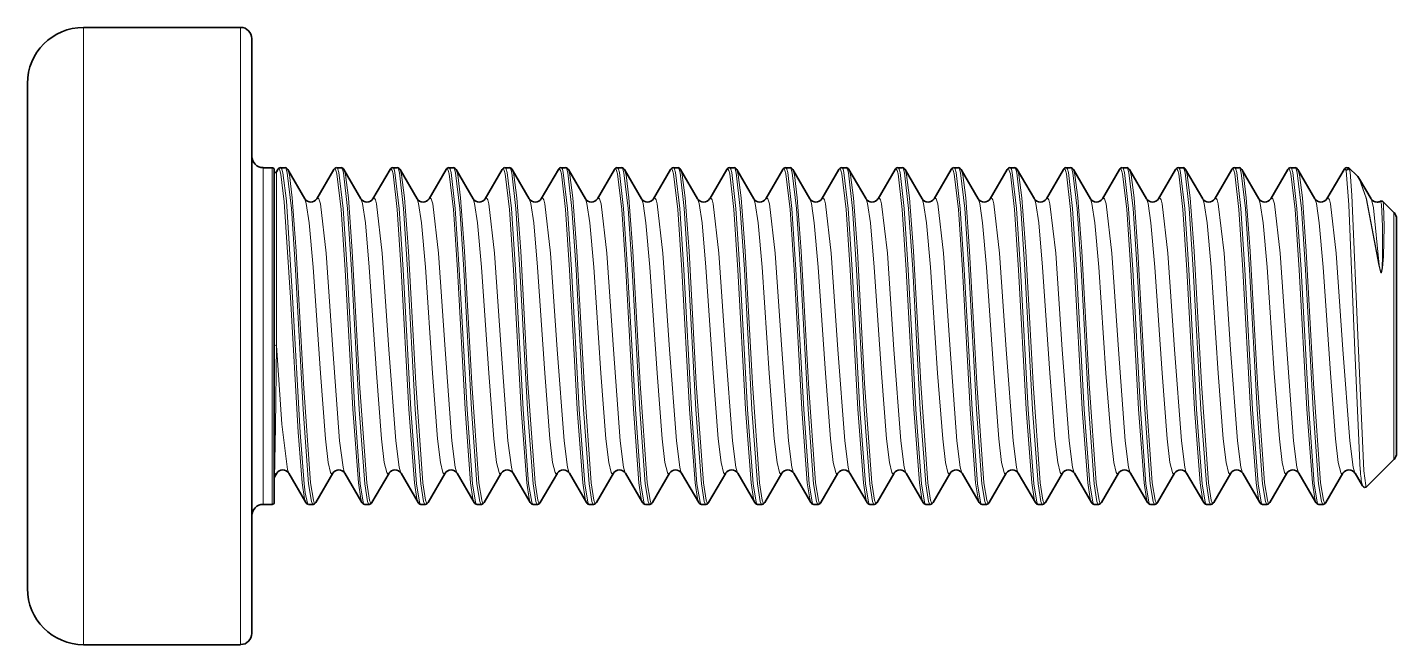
# Model space of a CAD drawing. Extents: x 155 to 1176, y 87 to 946.
# Drawn here: x 909.05 to 921.25, y 313.06 to 318.56 of the extents above; entities that cross this region are included whole.
import ezdxf

# ---------------------------------------------------------------- set-up
doc = ezdxf.new("R2010")
doc.units = 0

msp = doc.modelspace()

# ---------------------------------------------------------------- linework, layer by layer
at = {"color": 7, "lineweight": 13, "ltscale": 0.129084}
for p, q in [((909.551, 318.56), (909.551, 313.397)), ((910.951, 318.56), (910.951, 313.397))]:
    msp.add_line(p, q, dxfattribs=at)
at = {"color": 7, "lineweight": 35, "ltscale": 0.034999}
for p, q in [((910.951, 318.56), (909.551, 318.56)), ((910.951, 313.06), (909.551, 313.06))]:
    msp.add_line(p, q, dxfattribs=at)
at = {"color": 7, "lineweight": 35, "ltscale": 0.12439}
msp.add_line((911.051, 318.46), (911.051, 313.485), dxfattribs=at)
at = {"color": 7, "lineweight": 35, "ltscale": 0.105614}
msp.add_line((909.051, 318.06), (909.051, 313.836), dxfattribs=at)
at = {"color": 7, "lineweight": 13, "ltscale": 0.070409}
for p, q in [((911.151, 317.31), (911.151, 314.494)), ((911.231, 317.31), (911.231, 314.494))]:
    msp.add_line(p, q, dxfattribs=at)
at = {"color": 7, "lineweight": 35, "ltscale": 0.002}
for p, q in [((911.231, 317.31), (911.151, 317.31)), ((911.231, 314.31), (911.151, 314.31))]:
    msp.add_line(p, q, dxfattribs=at)
at = {"color": 7, "lineweight": 35, "ltscale": 0.06947}
msp.add_line((911.251, 317.29), (911.251, 314.512), dxfattribs=at)
at = {"color": 7, "lineweight": 35, "ltscale": 0.000633093}
msp.add_line((911.282, 317.294), (911.269, 317.272), dxfattribs=at)
at = {"color": 7, "lineweight": 13, "ltscale": 0.000162506}
msp.add_line((911.269, 317.272), (911.269, 317.266), dxfattribs=at)
at = {"color": 7, "lineweight": 13, "ltscale": 0.03847}
msp.add_line((911.269, 317.266), (911.269, 315.727), dxfattribs=at)
at = {"color": 7, "lineweight": 35, "ltscale": 0.000987244}
for p, q in [((911.346, 317.31), (911.307, 317.31)), ((911.846, 317.31), (911.807, 317.31)), ((912.346, 317.31), (912.307, 317.31)), ((912.846, 317.31), (912.807, 317.31)), ((913.346, 317.31), (913.307, 317.31)), ((913.846, 317.31), (913.807, 317.31)), ((914.346, 317.31), (914.307, 317.31)), ((914.846, 317.31), (914.807, 317.31)), ((915.346, 317.31), (915.307, 317.31)), ((915.846, 317.31), (915.807, 317.31)), ((916.346, 317.31), (916.307, 317.31)), ((916.846, 317.31), (916.807, 317.31)), ((917.346, 317.31), (917.307, 317.31)), ((917.846, 317.31), (917.807, 317.31)), ((918.346, 317.31), (918.307, 317.31)), ((918.846, 317.31), (918.807, 317.31)), ((919.346, 317.31), (919.307, 317.31)), ((919.846, 317.31), (919.807, 317.31)), ((920.346, 317.31), (920.307, 317.31)), ((911.596, 314.31), (911.557, 314.31)), ((912.096, 314.31), (912.057, 314.31)), ((912.596, 314.31), (912.557, 314.31)), ((913.096, 314.31), (913.057, 314.31)), ((913.596, 314.31), (913.557, 314.31)), ((914.096, 314.31), (914.057, 314.31)), ((914.596, 314.31), (914.557, 314.31)), ((915.096, 314.31), (915.057, 314.31)), ((915.596, 314.31), (915.557, 314.31)), ((916.096, 314.31), (916.057, 314.31)), ((916.596, 314.31), (916.557, 314.31)), ((917.096, 314.31), (917.057, 314.31)), ((917.596, 314.31), (917.557, 314.31)), ((918.096, 314.31), (918.057, 314.31)), ((918.596, 314.31), (918.557, 314.31)), ((919.096, 314.31), (919.057, 314.31)), ((919.596, 314.31), (919.557, 314.31)), ((920.096, 314.31), (920.057, 314.31)), ((920.596, 314.31), (920.557, 314.31))]:
    msp.add_line(p, q, dxfattribs=at)
at = {"color": 7, "lineweight": 35, "ltscale": 0.007572}
for p, q in [((911.371, 317.294), (911.523, 317.032)), ((911.871, 317.294), (912.023, 317.032)), ((912.371, 317.294), (912.523, 317.032)), ((912.871, 317.294), (913.023, 317.032)), ((913.371, 317.294), (913.523, 317.032)), ((913.871, 317.294), (914.023, 317.032)), ((914.371, 317.294), (914.523, 317.032)), ((914.871, 317.294), (915.023, 317.032)), ((915.371, 317.294), (915.523, 317.032)), ((915.871, 317.294), (916.023, 317.032)), ((916.371, 317.294), (916.523, 317.032)), ((916.871, 317.294), (917.023, 317.032)), ((917.371, 317.294), (917.523, 317.032)), ((917.871, 317.294), (918.023, 317.032)), ((918.371, 317.294), (918.523, 317.032)), ((918.871, 317.294), (919.023, 317.032)), ((919.371, 317.294), (919.523, 317.032)), ((919.871, 317.294), (920.023, 317.032)), ((920.371, 317.294), (920.523, 317.032)), ((911.621, 314.327), (911.773, 314.589)), ((912.121, 314.327), (912.273, 314.589)), ((912.621, 314.327), (912.773, 314.589)), ((913.121, 314.327), (913.273, 314.589)), ((913.621, 314.327), (913.773, 314.589)), ((914.121, 314.327), (914.273, 314.589)), ((914.621, 314.327), (914.773, 314.589)), ((915.121, 314.327), (915.273, 314.589)), ((915.621, 314.327), (915.773, 314.589)), ((916.121, 314.327), (916.273, 314.589)), ((916.621, 314.327), (916.773, 314.589)), ((917.121, 314.327), (917.273, 314.589)), ((917.621, 314.327), (917.773, 314.589)), ((918.121, 314.327), (918.273, 314.589)), ((918.621, 314.327), (918.773, 314.589)), ((919.121, 314.327), (919.273, 314.589)), ((919.621, 314.327), (919.773, 314.589)), ((920.121, 314.327), (920.273, 314.589)), ((920.621, 314.327), (920.773, 314.589))]:
    msp.add_line(p, q, dxfattribs=at)
at = {"color": 7, "lineweight": 35, "ltscale": 0.00757}
for p, q in [((911.782, 317.294), (911.63, 317.032)), ((912.282, 317.294), (912.13, 317.032)), ((912.782, 317.294), (912.63, 317.032)), ((913.282, 317.294), (913.13, 317.032)), ((913.782, 317.294), (913.63, 317.032)), ((914.282, 317.294), (914.13, 317.032)), ((914.782, 317.294), (914.63, 317.032)), ((915.282, 317.294), (915.13, 317.032)), ((915.782, 317.294), (915.63, 317.032)), ((916.282, 317.294), (916.13, 317.032)), ((916.782, 317.294), (916.63, 317.032)), ((917.282, 317.294), (917.13, 317.032)), ((917.782, 317.294), (917.63, 317.032)), ((918.282, 317.294), (918.13, 317.032)), ((918.782, 317.294), (918.63, 317.032)), ((919.282, 317.294), (919.13, 317.032)), ((919.782, 317.294), (919.63, 317.032)), ((920.282, 317.294), (920.13, 317.032)), ((920.782, 317.294), (920.63, 317.032)), ((912.032, 314.327), (911.88, 314.589)), ((912.532, 314.327), (912.38, 314.589)), ((913.032, 314.327), (912.88, 314.589)), ((913.532, 314.327), (913.38, 314.589)), ((914.032, 314.327), (913.88, 314.589)), ((914.532, 314.327), (914.38, 314.589)), ((915.032, 314.327), (914.88, 314.589)), ((915.532, 314.327), (915.38, 314.589)), ((916.032, 314.327), (915.88, 314.589)), ((916.532, 314.327), (916.38, 314.589)), ((917.032, 314.327), (916.88, 314.589)), ((917.532, 314.327), (917.38, 314.589)), ((918.032, 314.327), (917.88, 314.589)), ((918.532, 314.327), (918.38, 314.589)), ((919.032, 314.327), (918.88, 314.589)), ((919.532, 314.327), (919.38, 314.589)), ((920.032, 314.327), (919.88, 314.589)), ((920.532, 314.327), (920.38, 314.589))]:
    msp.add_line(p, q, dxfattribs=at)
at = {"color": 7, "lineweight": 35, "ltscale": 0.000491333}
msp.add_line((920.826, 317.31), (920.807, 317.31), dxfattribs=at)
at = {"color": 7, "lineweight": 35, "ltscale": 0.002551}
msp.add_line((920.899, 317.238), (920.826, 317.31), dxfattribs=at)
at = {"color": 7, "lineweight": 35, "ltscale": 0.005112}
msp.add_line((920.92, 317.209), (921.023, 317.032), dxfattribs=at)
at = {"color": 7, "lineweight": 13, "ltscale": 3.20435e-05}
msp.add_line((921.106, 317.011), (921.107, 317.011), dxfattribs=at)
at = {"color": 7, "lineweight": 35, "ltscale": 0.003435}
msp.add_line((921.227, 316.91), (921.13, 317.007), dxfattribs=at)
at = {"color": 7, "lineweight": 13, "ltscale": 0.051595}
msp.add_line((921.227, 316.91), (921.227, 314.846), dxfattribs=at)
at = {"color": 7, "lineweight": 35, "ltscale": 0.04894}
msp.add_line((921.251, 316.853), (921.251, 314.896), dxfattribs=at)
at = {"color": 7, "lineweight": 13, "ltscale": 8.44764e-05}
msp.add_line((921.096, 316.441), (921.093, 316.442), dxfattribs=at)
at = {"color": 7, "lineweight": 13, "ltscale": 0.018132}
msp.add_line((911.269, 315.727), (911.261, 315.002), dxfattribs=at)
at = {"color": 7, "lineweight": 35, "ltscale": 0.003191}
msp.add_line((921.251, 314.896), (921.251, 314.768), dxfattribs=at)
at = {"color": 7, "lineweight": 13, "ltscale": 0.003364}
msp.add_line((921.227, 314.846), (921.227, 314.711), dxfattribs=at)
at = {"color": 7, "lineweight": 35, "ltscale": 0.008617}
msp.add_line((921.227, 314.711), (920.984, 314.468), dxfattribs=at)
at = {"color": 7, "lineweight": 13, "ltscale": 0.000125867}
msp.add_line((911.252, 314.595), (911.251, 314.59), dxfattribs=at)
at = {"color": 7, "lineweight": 35, "ltscale": 0.000130284}
msp.add_line((911.252, 314.553), (911.251, 314.548), dxfattribs=at)
at = {"color": 7, "lineweight": 13, "ltscale": 0.000856781}
msp.add_line((911.252, 314.595), (911.252, 314.561), dxfattribs=at)
at = {"color": 7, "lineweight": 35, "ltscale": 0.001033}
msp.add_line((911.252, 314.553), (911.273, 314.589), dxfattribs=at)
at = {"color": 7, "lineweight": 13, "ltscale": 0.000187683}
msp.add_line((911.252, 314.553), (911.252, 314.561), dxfattribs=at)
at = {"color": 7, "lineweight": 35, "ltscale": 0.007571}
msp.add_line((911.532, 314.327), (911.38, 314.589), dxfattribs=at)
at = {"color": 7, "lineweight": 35, "ltscale": 0.003328}
msp.add_line((920.947, 314.474), (920.88, 314.589), dxfattribs=at)
at = {"color": 7, "lineweight": 13, "ltscale": 0.004591}
for p, q in [((911.151, 314.494), (911.151, 314.31)), ((911.231, 314.494), (911.231, 314.31))]:
    msp.add_line(p, q, dxfattribs=at)
at = {"color": 7, "lineweight": 35, "ltscale": 0.00453}
msp.add_line((911.251, 314.512), (911.251, 314.33), dxfattribs=at)
at = {"color": 7, "lineweight": 35, "ltscale": 0.006886}
msp.add_line((909.051, 313.836), (909.051, 313.56), dxfattribs=at)
at = {"color": 7, "lineweight": 35, "ltscale": 0.00811}
msp.add_line((911.051, 313.485), (911.051, 313.16), dxfattribs=at)
at = {"color": 7, "lineweight": 13, "ltscale": 0.008416}
for p, q in [((909.551, 313.397), (909.551, 313.06)), ((910.951, 313.397), (910.951, 313.06))]:
    msp.add_line(p, q, dxfattribs=at)
at = {"color": 7, "lineweight": 13}
for points in [[(911.5, 314.502), (911.463, 314.955), (911.396, 316.153), (911.34, 317.006), (911.31, 317.253), (911.301, 317.286), (911.296, 317.295), (911.293, 317.299), (911.292, 317.3), (911.289, 317.3)], [(911.517, 314.494), (911.48, 314.95), (911.413, 316.156), (911.358, 317.014), (911.327, 317.263), (911.318, 317.296), (911.313, 317.305), (911.31, 317.309), (911.309, 317.31), (911.307, 317.31)], [(911.346, 317.31), (911.348, 317.31), (911.35, 317.309), (911.353, 317.305), (911.357, 317.296), (911.366, 317.265), (911.403, 316.946), (911.439, 316.402), (911.507, 315.155), (911.556, 314.494)], [(911.371, 317.294), (911.375, 317.284), (911.385, 317.248), (911.411, 317.042), (911.446, 316.566), (911.511, 315.388), (911.574, 314.503)], [(911.789, 317.3), (911.792, 317.3), (911.793, 317.299), (911.796, 317.295), (911.8, 317.286), (911.809, 317.256), (911.846, 316.939), (911.882, 316.399), (911.95, 315.158), (912, 314.502)], [(911.807, 317.31), (911.809, 317.31), (911.81, 317.309), (911.813, 317.305), (911.818, 317.297), (911.826, 317.266), (911.863, 316.947), (911.899, 316.403), (911.968, 315.155), (912.017, 314.494)], [(911.846, 317.31), (911.848, 317.31), (911.85, 317.309), (911.853, 317.305), (911.857, 317.296), (911.866, 317.265), (911.903, 316.946), (911.939, 316.402), (912.007, 315.155), (912.056, 314.494)], [(911.871, 317.294), (911.875, 317.284), (911.885, 317.248), (911.911, 317.042), (911.946, 316.566), (912.011, 315.388), (912.074, 314.503)], [(912.289, 317.3), (912.292, 317.3), (912.293, 317.299), (912.296, 317.295), (912.3, 317.286), (912.309, 317.256), (912.346, 316.939), (912.382, 316.399), (912.45, 315.158), (912.5, 314.502)], [(912.307, 317.31), (912.309, 317.31), (912.31, 317.309), (912.313, 317.305), (912.318, 317.297), (912.326, 317.266), (912.363, 316.947), (912.399, 316.403), (912.468, 315.155), (912.517, 314.494)], [(912.346, 317.31), (912.348, 317.31), (912.35, 317.309), (912.353, 317.305), (912.357, 317.296), (912.366, 317.265), (912.403, 316.946), (912.439, 316.402), (912.507, 315.155), (912.556, 314.494)], [(912.371, 317.294), (912.375, 317.284), (912.385, 317.248), (912.411, 317.042), (912.446, 316.566), (912.511, 315.388), (912.574, 314.503)], [(912.789, 317.3), (912.792, 317.3), (912.793, 317.299), (912.796, 317.295), (912.8, 317.286), (912.809, 317.256), (912.846, 316.939), (912.882, 316.399), (912.95, 315.158), (913, 314.502)], [(912.807, 317.31), (912.809, 317.31), (912.81, 317.309), (912.813, 317.305), (912.818, 317.297), (912.826, 317.266), (912.863, 316.947), (912.899, 316.403), (912.968, 315.155), (913.017, 314.494)], [(912.846, 317.31), (912.848, 317.31), (912.85, 317.309), (912.853, 317.305), (912.857, 317.296), (912.866, 317.265), (912.903, 316.946), (912.939, 316.402), (913.007, 315.155), (913.056, 314.494)], [(912.871, 317.294), (912.875, 317.284), (912.885, 317.248), (912.911, 317.042), (912.946, 316.566), (913.011, 315.388), (913.074, 314.503)], [(913.289, 317.3), (913.292, 317.3), (913.293, 317.299), (913.296, 317.295), (913.3, 317.286), (913.309, 317.256), (913.346, 316.939), (913.382, 316.399), (913.45, 315.158), (913.5, 314.502)], [(913.307, 317.31), (913.309, 317.31), (913.31, 317.309), (913.313, 317.305), (913.318, 317.297), (913.326, 317.266), (913.363, 316.947), (913.399, 316.403), (913.468, 315.155), (913.517, 314.494)], [(913.346, 317.31), (913.348, 317.31), (913.35, 317.309), (913.353, 317.305), (913.357, 317.296), (913.366, 317.265), (913.403, 316.946), (913.439, 316.402), (913.507, 315.155), (913.556, 314.494)], [(913.371, 317.294), (913.375, 317.284), (913.385, 317.248), (913.411, 317.042), (913.446, 316.566), (913.511, 315.388), (913.574, 314.503)], [(913.789, 317.3), (913.792, 317.3), (913.793, 317.299), (913.796, 317.295), (913.8, 317.286), (913.809, 317.256), (913.846, 316.939), (913.882, 316.399), (913.95, 315.158), (914, 314.502)], [(913.807, 317.31), (913.809, 317.31), (913.81, 317.309), (913.813, 317.305), (913.818, 317.297), (913.826, 317.266), (913.863, 316.947), (913.899, 316.403), (913.968, 315.155), (914.017, 314.494)], [(913.846, 317.31), (913.848, 317.31), (913.85, 317.309), (913.853, 317.305), (913.857, 317.296), (913.866, 317.265), (913.903, 316.946), (913.939, 316.402), (914.007, 315.155), (914.056, 314.494)], [(913.871, 317.294), (913.875, 317.284), (913.885, 317.248), (913.911, 317.042), (913.946, 316.566), (914.011, 315.388), (914.074, 314.503)], [(914.289, 317.3), (914.292, 317.3), (914.293, 317.299), (914.296, 317.295), (914.3, 317.286), (914.309, 317.256), (914.346, 316.939), (914.382, 316.399), (914.45, 315.158), (914.5, 314.502)], [(914.307, 317.31), (914.309, 317.31), (914.31, 317.309), (914.313, 317.305), (914.318, 317.297), (914.326, 317.266), (914.363, 316.947), (914.399, 316.403), (914.468, 315.155), (914.517, 314.494)], [(914.346, 317.31), (914.348, 317.31), (914.35, 317.309), (914.353, 317.305), (914.357, 317.296), (914.366, 317.265), (914.403, 316.946), (914.439, 316.402), (914.507, 315.155), (914.556, 314.494)], [(914.371, 317.294), (914.375, 317.284), (914.385, 317.248), (914.411, 317.042), (914.446, 316.566), (914.511, 315.388), (914.574, 314.503)], [(914.789, 317.3), (914.792, 317.3), (914.793, 317.299), (914.796, 317.295), (914.8, 317.286), (914.809, 317.256), (914.846, 316.939), (914.882, 316.399), (914.95, 315.158), (915, 314.502)], [(914.807, 317.31), (914.809, 317.31), (914.81, 317.309), (914.813, 317.305), (914.818, 317.297), (914.826, 317.266), (914.863, 316.947), (914.899, 316.403), (914.968, 315.155), (915.017, 314.494)], [(914.846, 317.31), (914.848, 317.31), (914.85, 317.309), (914.853, 317.305), (914.857, 317.296), (914.866, 317.265), (914.903, 316.946), (914.939, 316.402), (915.007, 315.155), (915.056, 314.494)], [(914.871, 317.294), (914.875, 317.284), (914.885, 317.248), (914.911, 317.042), (914.946, 316.566), (915.011, 315.388), (915.074, 314.503)], [(915.289, 317.3), (915.292, 317.3), (915.293, 317.299), (915.296, 317.295), (915.3, 317.286), (915.309, 317.256), (915.346, 316.939), (915.382, 316.399), (915.45, 315.158), (915.5, 314.502)], [(915.307, 317.31), (915.309, 317.31), (915.31, 317.309), (915.313, 317.305), (915.318, 317.297), (915.326, 317.266), (915.363, 316.947), (915.399, 316.403), (915.468, 315.155), (915.517, 314.494)], [(915.346, 317.31), (915.348, 317.31), (915.35, 317.309), (915.353, 317.305), (915.357, 317.296), (915.366, 317.265), (915.403, 316.946), (915.439, 316.402), (915.507, 315.155), (915.556, 314.494)], [(915.371, 317.294), (915.375, 317.284), (915.385, 317.248), (915.411, 317.042), (915.446, 316.566), (915.511, 315.388), (915.574, 314.503)], [(915.789, 317.3), (915.792, 317.3), (915.793, 317.299), (915.796, 317.295), (915.8, 317.286), (915.809, 317.256), (915.846, 316.939), (915.882, 316.399), (915.95, 315.158), (916, 314.502)], [(915.807, 317.31), (915.809, 317.31), (915.81, 317.309), (915.813, 317.305), (915.818, 317.297), (915.826, 317.266), (915.863, 316.947), (915.899, 316.403), (915.968, 315.155), (916.017, 314.494)], [(915.846, 317.31), (915.848, 317.31), (915.85, 317.309), (915.853, 317.305), (915.857, 317.296), (915.866, 317.265), (915.903, 316.946), (915.939, 316.402), (916.007, 315.155), (916.056, 314.494)], [(915.871, 317.294), (915.875, 317.284), (915.885, 317.248), (915.911, 317.042), (915.946, 316.566), (916.011, 315.388), (916.074, 314.503)], [(916.289, 317.3), (916.292, 317.3), (916.293, 317.299), (916.296, 317.295), (916.3, 317.286), (916.309, 317.256), (916.346, 316.939), (916.382, 316.399), (916.45, 315.158), (916.5, 314.502)], [(916.307, 317.31), (916.309, 317.31), (916.31, 317.309), (916.313, 317.305), (916.318, 317.297), (916.326, 317.266), (916.363, 316.947), (916.399, 316.403), (916.468, 315.155), (916.517, 314.494)], [(916.346, 317.31), (916.348, 317.31), (916.35, 317.309), (916.353, 317.305), (916.357, 317.296), (916.366, 317.265), (916.403, 316.946), (916.439, 316.402), (916.507, 315.155), (916.556, 314.494)], [(916.371, 317.294), (916.375, 317.284), (916.385, 317.248), (916.411, 317.042), (916.446, 316.566), (916.511, 315.388), (916.574, 314.503)], [(916.789, 317.3), (916.792, 317.3), (916.793, 317.299), (916.796, 317.295), (916.8, 317.286), (916.809, 317.256), (916.846, 316.939), (916.882, 316.399), (916.95, 315.158), (917, 314.502)], [(916.807, 317.31), (916.809, 317.31), (916.81, 317.309), (916.813, 317.305), (916.818, 317.297), (916.826, 317.266), (916.863, 316.947), (916.899, 316.403), (916.968, 315.155), (917.017, 314.494)], [(916.846, 317.31), (916.848, 317.31), (916.85, 317.309), (916.853, 317.305), (916.857, 317.296), (916.866, 317.265), (916.903, 316.946), (916.939, 316.402), (917.007, 315.155), (917.056, 314.494)], [(916.871, 317.294), (916.875, 317.284), (916.885, 317.248), (916.911, 317.042), (916.946, 316.566), (917.011, 315.388), (917.074, 314.503)], [(917.289, 317.3), (917.292, 317.3), (917.293, 317.299), (917.296, 317.295), (917.3, 317.286), (917.309, 317.256), (917.346, 316.939), (917.382, 316.399), (917.45, 315.158), (917.5, 314.502)], [(917.307, 317.31), (917.309, 317.31), (917.31, 317.309), (917.313, 317.305), (917.318, 317.297), (917.326, 317.266), (917.363, 316.947), (917.399, 316.403), (917.468, 315.155), (917.517, 314.494)], [(917.346, 317.31), (917.348, 317.31), (917.35, 317.309), (917.353, 317.305), (917.357, 317.296), (917.366, 317.265), (917.403, 316.946), (917.439, 316.402), (917.507, 315.155), (917.556, 314.494)], [(917.371, 317.294), (917.375, 317.284), (917.385, 317.248), (917.411, 317.042), (917.446, 316.566), (917.511, 315.388), (917.574, 314.503)], [(917.789, 317.3), (917.792, 317.3), (917.793, 317.299), (917.796, 317.295), (917.8, 317.286), (917.809, 317.256), (917.846, 316.939), (917.882, 316.399), (917.95, 315.158), (918, 314.502)], [(917.807, 317.31), (917.809, 317.31), (917.81, 317.309), (917.813, 317.305), (917.818, 317.297), (917.826, 317.266), (917.863, 316.947), (917.899, 316.403), (917.968, 315.155), (918.017, 314.494)], [(917.846, 317.31), (917.848, 317.31), (917.85, 317.309), (917.853, 317.305), (917.857, 317.296), (917.866, 317.265), (917.903, 316.946), (917.939, 316.402), (918.007, 315.155), (918.056, 314.494)], [(917.871, 317.294), (917.875, 317.284), (917.885, 317.248), (917.911, 317.042), (917.946, 316.566), (918.011, 315.388), (918.074, 314.503)], [(918.289, 317.3), (918.292, 317.3), (918.293, 317.299), (918.296, 317.295), (918.3, 317.286), (918.309, 317.256), (918.346, 316.939), (918.382, 316.399), (918.45, 315.158), (918.5, 314.502)], [(918.307, 317.31), (918.309, 317.31), (918.31, 317.309), (918.313, 317.305), (918.318, 317.297), (918.326, 317.266), (918.363, 316.947), (918.399, 316.403), (918.468, 315.155), (918.517, 314.494)], [(918.346, 317.31), (918.348, 317.31), (918.35, 317.309), (918.353, 317.305), (918.357, 317.296), (918.366, 317.265), (918.403, 316.946), (918.439, 316.402), (918.507, 315.155), (918.556, 314.494)], [(918.371, 317.294), (918.375, 317.284), (918.385, 317.248), (918.411, 317.042), (918.446, 316.566), (918.511, 315.388), (918.574, 314.503)], [(918.789, 317.3), (918.792, 317.3), (918.793, 317.299), (918.796, 317.295), (918.8, 317.286), (918.809, 317.256), (918.846, 316.939), (918.882, 316.399), (918.95, 315.158), (919, 314.502)], [(918.807, 317.31), (918.809, 317.31), (918.81, 317.309), (918.813, 317.305), (918.818, 317.297), (918.826, 317.266), (918.863, 316.947), (918.899, 316.403), (918.968, 315.155), (919.017, 314.494)], [(918.846, 317.31), (918.848, 317.31), (918.85, 317.309), (918.853, 317.305), (918.857, 317.296), (918.866, 317.265), (918.903, 316.946), (918.939, 316.402), (919.007, 315.155), (919.056, 314.494)], [(918.871, 317.294), (918.875, 317.284), (918.885, 317.248), (918.911, 317.042), (918.946, 316.566), (919.011, 315.388), (919.074, 314.503)], [(919.289, 317.3), (919.292, 317.3), (919.293, 317.299), (919.296, 317.295), (919.3, 317.286), (919.309, 317.256), (919.346, 316.939), (919.382, 316.399), (919.45, 315.158), (919.5, 314.502)], [(919.307, 317.31), (919.309, 317.31), (919.31, 317.309), (919.313, 317.305), (919.318, 317.297), (919.326, 317.266), (919.363, 316.947), (919.399, 316.403), (919.468, 315.155), (919.517, 314.494)], [(919.346, 317.31), (919.348, 317.31), (919.35, 317.309), (919.353, 317.305), (919.357, 317.296), (919.366, 317.265), (919.403, 316.946), (919.439, 316.402), (919.507, 315.155), (919.556, 314.494)], [(919.371, 317.294), (919.375, 317.284), (919.385, 317.248), (919.411, 317.042), (919.446, 316.566), (919.511, 315.388), (919.574, 314.503)], [(919.789, 317.3), (919.792, 317.3), (919.793, 317.299), (919.796, 317.295), (919.8, 317.286), (919.809, 317.256), (919.846, 316.939), (919.882, 316.399), (919.95, 315.158), (920, 314.502)], [(919.807, 317.31), (919.809, 317.31), (919.81, 317.309), (919.813, 317.305), (919.818, 317.297), (919.826, 317.266), (919.863, 316.947), (919.899, 316.403), (919.968, 315.155), (920.017, 314.494)], [(919.846, 317.31), (919.848, 317.31), (919.85, 317.309), (919.853, 317.305), (919.857, 317.296), (919.866, 317.265), (919.903, 316.946), (919.939, 316.402), (920.007, 315.155), (920.056, 314.494)], [(919.871, 317.294), (919.875, 317.284), (919.885, 317.248), (919.911, 317.042), (919.946, 316.566), (920.011, 315.388), (920.074, 314.503)], [(920.289, 317.3), (920.292, 317.3), (920.293, 317.299), (920.296, 317.295), (920.3, 317.286), (920.309, 317.256), (920.346, 316.939), (920.382, 316.399), (920.45, 315.158), (920.5, 314.502)], [(920.307, 317.31), (920.309, 317.31), (920.31, 317.309), (920.313, 317.305), (920.318, 317.297), (920.326, 317.266), (920.363, 316.947), (920.399, 316.403), (920.468, 315.155), (920.517, 314.494)], [(920.346, 317.31), (920.348, 317.31), (920.35, 317.309), (920.353, 317.305), (920.357, 317.296), (920.366, 317.265), (920.403, 316.946), (920.439, 316.402), (920.507, 315.155), (920.556, 314.494)], [(920.371, 317.294), (920.375, 317.284), (920.385, 317.248), (920.411, 317.042), (920.446, 316.566), (920.511, 315.388), (920.574, 314.503)], [(920.927, 314.613), (920.877, 315.682), (920.826, 316.978), (920.801, 317.285)], [(920.958, 314.61), (920.907, 315.746), (920.853, 317.065), (920.836, 317.27), (920.829, 317.302), (920.826, 317.31)], [(921.093, 316.442), (920.978, 317.039), (920.917, 317.214), (920.899, 317.238)], [(921.096, 316.441), (920.982, 317.034), (920.92, 317.209)], [(911.764, 314.581), (911.76, 314.582), (911.758, 314.585), (911.753, 314.593), (911.731, 314.684), (911.706, 314.895), (911.661, 315.478), (911.597, 316.424), (911.562, 316.82), (911.536, 316.991), (911.523, 317.032)], [(911.88, 314.589), (911.874, 314.601), (911.863, 314.643), (911.833, 314.876), (911.772, 315.691), (911.713, 316.548), (911.662, 316.989), (911.652, 317.024), (911.647, 317.034), (911.643, 317.038), (911.641, 317.039), (911.639, 317.04)], [(912.264, 314.581), (912.26, 314.582), (912.258, 314.585), (912.253, 314.593), (912.231, 314.684), (912.206, 314.895), (912.161, 315.478), (912.097, 316.424), (912.062, 316.82), (912.036, 316.991), (912.023, 317.032)], [(912.38, 314.589), (912.374, 314.601), (912.363, 314.643), (912.333, 314.876), (912.272, 315.691), (912.213, 316.548), (912.162, 316.989), (912.152, 317.024), (912.147, 317.034), (912.143, 317.038), (912.141, 317.039), (912.139, 317.04)], [(912.764, 314.581), (912.76, 314.582), (912.758, 314.585), (912.753, 314.593), (912.731, 314.684), (912.706, 314.895), (912.661, 315.478), (912.597, 316.424), (912.562, 316.82), (912.536, 316.991), (912.523, 317.032)], [(912.88, 314.589), (912.874, 314.601), (912.863, 314.643), (912.833, 314.876), (912.772, 315.691), (912.713, 316.548), (912.662, 316.989), (912.652, 317.024), (912.647, 317.034), (912.643, 317.038), (912.641, 317.039), (912.639, 317.04)], [(913.264, 314.581), (913.26, 314.582), (913.258, 314.585), (913.253, 314.593), (913.231, 314.684), (913.206, 314.895), (913.161, 315.478), (913.097, 316.424), (913.062, 316.82), (913.036, 316.991), (913.023, 317.032)], [(913.38, 314.589), (913.374, 314.601), (913.363, 314.643), (913.333, 314.876), (913.272, 315.691), (913.213, 316.548), (913.162, 316.989), (913.152, 317.024), (913.147, 317.034), (913.143, 317.038), (913.141, 317.039), (913.139, 317.04)], [(913.764, 314.581), (913.76, 314.582), (913.758, 314.585), (913.753, 314.593), (913.731, 314.684), (913.706, 314.895), (913.661, 315.478), (913.597, 316.424), (913.562, 316.82), (913.536, 316.991), (913.523, 317.032)], [(913.88, 314.589), (913.874, 314.601), (913.863, 314.643), (913.833, 314.876), (913.772, 315.691), (913.713, 316.548), (913.662, 316.989), (913.652, 317.024), (913.647, 317.034), (913.643, 317.038), (913.641, 317.039), (913.639, 317.04)], [(914.264, 314.581), (914.26, 314.582), (914.258, 314.585), (914.253, 314.593), (914.231, 314.684), (914.206, 314.895), (914.161, 315.478), (914.097, 316.424), (914.062, 316.82), (914.036, 316.991), (914.023, 317.032)], [(914.38, 314.589), (914.374, 314.601), (914.363, 314.643), (914.333, 314.876), (914.272, 315.691), (914.213, 316.548), (914.162, 316.989), (914.152, 317.024), (914.147, 317.034), (914.143, 317.038), (914.141, 317.039), (914.139, 317.04)], [(914.764, 314.581), (914.76, 314.582), (914.758, 314.585), (914.753, 314.593), (914.731, 314.684), (914.706, 314.895), (914.661, 315.478), (914.597, 316.424), (914.562, 316.82), (914.536, 316.991), (914.523, 317.032)], [(914.88, 314.589), (914.874, 314.601), (914.863, 314.643), (914.833, 314.876), (914.772, 315.691), (914.713, 316.548), (914.662, 316.989), (914.652, 317.024), (914.647, 317.034), (914.643, 317.038), (914.641, 317.039), (914.639, 317.04)], [(915.264, 314.581), (915.26, 314.582), (915.258, 314.585), (915.253, 314.593), (915.231, 314.684), (915.206, 314.895), (915.161, 315.478), (915.097, 316.424), (915.062, 316.82), (915.036, 316.991), (915.023, 317.032)], [(915.38, 314.589), (915.374, 314.601), (915.363, 314.643), (915.333, 314.876), (915.272, 315.691), (915.213, 316.548), (915.162, 316.989), (915.152, 317.024), (915.147, 317.034), (915.143, 317.038), (915.141, 317.039), (915.139, 317.04)], [(915.764, 314.581), (915.76, 314.582), (915.758, 314.585), (915.753, 314.593), (915.731, 314.684), (915.706, 314.895), (915.661, 315.478), (915.597, 316.424), (915.562, 316.82), (915.536, 316.991), (915.523, 317.032)], [(915.88, 314.589), (915.874, 314.601), (915.863, 314.643), (915.833, 314.876), (915.772, 315.691), (915.713, 316.548), (915.662, 316.989), (915.652, 317.024), (915.647, 317.034), (915.643, 317.038), (915.641, 317.039), (915.639, 317.04)], [(916.264, 314.581), (916.26, 314.582), (916.258, 314.585), (916.253, 314.593), (916.231, 314.684), (916.206, 314.895), (916.161, 315.478), (916.097, 316.424), (916.062, 316.82), (916.036, 316.991), (916.023, 317.032)], [(916.38, 314.589), (916.374, 314.601), (916.363, 314.643), (916.333, 314.876), (916.272, 315.691), (916.213, 316.548), (916.162, 316.989), (916.152, 317.024), (916.147, 317.034), (916.143, 317.038), (916.141, 317.039), (916.139, 317.04)], [(916.764, 314.581), (916.76, 314.582), (916.758, 314.585), (916.753, 314.593), (916.731, 314.684), (916.706, 314.895), (916.661, 315.478), (916.597, 316.424), (916.562, 316.82), (916.536, 316.991), (916.523, 317.032)], [(916.88, 314.589), (916.874, 314.601), (916.863, 314.643), (916.833, 314.876), (916.772, 315.691), (916.713, 316.548), (916.662, 316.989), (916.652, 317.024), (916.647, 317.034), (916.643, 317.038), (916.641, 317.039), (916.639, 317.04)], [(917.264, 314.581), (917.26, 314.582), (917.258, 314.585), (917.253, 314.593), (917.231, 314.684), (917.206, 314.895), (917.161, 315.478), (917.097, 316.424), (917.062, 316.82), (917.036, 316.991), (917.023, 317.032)], [(917.38, 314.589), (917.374, 314.601), (917.363, 314.643), (917.333, 314.876), (917.272, 315.691), (917.213, 316.548), (917.162, 316.989), (917.152, 317.024), (917.147, 317.034), (917.143, 317.038), (917.141, 317.039), (917.139, 317.04)], [(917.764, 314.581), (917.76, 314.582), (917.758, 314.585), (917.753, 314.593), (917.731, 314.684), (917.706, 314.895), (917.661, 315.478), (917.597, 316.424), (917.562, 316.82), (917.536, 316.991), (917.523, 317.032)], [(917.88, 314.589), (917.874, 314.601), (917.863, 314.643), (917.833, 314.876), (917.772, 315.691), (917.713, 316.548), (917.662, 316.989), (917.652, 317.024), (917.647, 317.034), (917.643, 317.038), (917.641, 317.039), (917.639, 317.04)], [(918.264, 314.581), (918.26, 314.582), (918.258, 314.585), (918.253, 314.593), (918.231, 314.684), (918.206, 314.895), (918.161, 315.478), (918.097, 316.424), (918.062, 316.82), (918.036, 316.991), (918.023, 317.032)], [(918.38, 314.589), (918.374, 314.601), (918.363, 314.643), (918.333, 314.876), (918.272, 315.691), (918.213, 316.548), (918.162, 316.989), (918.152, 317.024), (918.147, 317.034), (918.143, 317.038), (918.141, 317.039), (918.139, 317.04)], [(918.764, 314.581), (918.76, 314.582), (918.758, 314.585), (918.753, 314.593), (918.731, 314.684), (918.706, 314.895), (918.661, 315.478), (918.597, 316.424), (918.562, 316.82), (918.536, 316.991), (918.523, 317.032)], [(918.88, 314.589), (918.874, 314.601), (918.863, 314.643), (918.833, 314.876), (918.772, 315.691), (918.713, 316.548), (918.662, 316.989), (918.652, 317.024), (918.647, 317.034), (918.643, 317.038), (918.641, 317.039), (918.639, 317.04)], [(919.264, 314.581), (919.26, 314.582), (919.258, 314.585), (919.253, 314.593), (919.231, 314.684), (919.206, 314.895), (919.161, 315.478), (919.097, 316.424), (919.062, 316.82), (919.036, 316.991), (919.023, 317.032)], [(919.38, 314.589), (919.374, 314.601), (919.363, 314.643), (919.333, 314.876), (919.272, 315.691), (919.213, 316.548), (919.162, 316.989), (919.152, 317.024), (919.147, 317.034), (919.143, 317.038), (919.141, 317.039), (919.139, 317.04)], [(919.764, 314.581), (919.76, 314.582), (919.758, 314.585), (919.753, 314.593), (919.731, 314.684), (919.706, 314.895), (919.661, 315.478), (919.597, 316.424), (919.562, 316.82), (919.536, 316.991), (919.523, 317.032)], [(919.88, 314.589), (919.874, 314.601), (919.863, 314.643), (919.833, 314.876), (919.772, 315.691), (919.713, 316.548), (919.662, 316.989), (919.652, 317.024), (919.647, 317.034), (919.643, 317.038), (919.641, 317.039), (919.639, 317.04)], [(920.264, 314.581), (920.26, 314.582), (920.258, 314.585), (920.253, 314.593), (920.231, 314.684), (920.206, 314.895), (920.161, 315.478), (920.097, 316.424), (920.062, 316.82), (920.036, 316.991), (920.023, 317.032)], [(920.38, 314.589), (920.374, 314.601), (920.363, 314.643), (920.333, 314.876), (920.272, 315.691), (920.213, 316.548), (920.162, 316.989), (920.152, 317.024), (920.147, 317.034), (920.143, 317.038), (920.141, 317.039), (920.139, 317.04)], [(920.764, 314.581), (920.76, 314.582), (920.758, 314.585), (920.753, 314.593), (920.731, 314.684), (920.706, 314.895), (920.661, 315.478), (920.597, 316.424), (920.562, 316.82), (920.536, 316.991), (920.523, 317.032)], [(920.88, 314.589), (920.874, 314.601), (920.863, 314.643), (920.833, 314.876), (920.772, 315.691), (920.713, 316.548), (920.662, 316.989), (920.652, 317.024), (920.647, 317.034), (920.643, 317.038), (920.641, 317.039), (920.639, 317.04)], [(921.096, 316.441), (921.044, 316.953), (921.03, 317.015), (921.023, 317.032)], [(921.107, 317.011), (921.108, 317.01), (921.11, 317.007), (921.115, 316.982), (921.125, 316.789)], [(921.13, 317.007), (921.132, 317.003), (921.135, 316.98), (921.139, 316.785)], [(921.139, 316.785), (921.134, 316.52), (921.126, 316.417), (921.115, 316.374), (921.111, 316.374), (921.093, 316.442)], [(921.125, 316.789), (921.126, 316.523), (921.122, 316.419), (921.114, 316.375), (921.113, 316.374), (921.112, 316.374), (921.111, 316.375), (921.096, 316.441)], [(911.38, 314.589), (911.369, 314.62), (911.319, 315.024), (911.269, 315.727)], [(920.984, 314.468), (920.982, 314.467), (920.981, 314.467), (920.979, 314.469), (920.975, 314.477), (920.958, 314.61)], [(911.532, 314.327), (911.521, 314.36), (911.5, 314.502)], [(911.557, 314.31), (911.553, 314.312), (911.551, 314.314), (911.547, 314.322), (911.527, 314.412), (911.517, 314.494)], [(911.556, 314.494), (911.581, 314.337), (911.59, 314.315), (911.593, 314.312), (911.594, 314.311), (911.596, 314.31)], [(911.574, 314.503), (911.599, 314.347), (911.607, 314.325), (911.61, 314.322), (911.611, 314.321), (911.613, 314.32)], [(912.032, 314.327), (912.021, 314.36), (912, 314.502)], [(912.057, 314.31), (912.055, 314.311), (912.052, 314.313), (912.05, 314.316), (912.044, 314.33), (912.017, 314.494)], [(912.056, 314.494), (912.081, 314.337), (912.09, 314.315), (912.093, 314.312), (912.094, 314.311), (912.096, 314.31)], [(912.074, 314.503), (912.099, 314.347), (912.107, 314.325), (912.11, 314.322), (912.111, 314.321), (912.113, 314.32)], [(912.532, 314.327), (912.521, 314.36), (912.5, 314.502)], [(912.557, 314.31), (912.555, 314.311), (912.552, 314.313), (912.55, 314.316), (912.544, 314.33), (912.517, 314.494)], [(912.556, 314.494), (912.581, 314.337), (912.59, 314.315), (912.593, 314.312), (912.594, 314.311), (912.596, 314.31)], [(912.574, 314.503), (912.599, 314.347), (912.607, 314.325), (912.61, 314.322), (912.611, 314.321), (912.613, 314.32)], [(913.032, 314.327), (913.021, 314.36), (913, 314.502)], [(913.057, 314.31), (913.055, 314.311), (913.052, 314.313), (913.05, 314.316), (913.044, 314.33), (913.017, 314.494)], [(913.056, 314.494), (913.081, 314.337), (913.09, 314.315), (913.093, 314.312), (913.094, 314.311), (913.096, 314.31)], [(913.074, 314.503), (913.099, 314.347), (913.107, 314.325), (913.11, 314.322), (913.111, 314.321), (913.113, 314.32)], [(913.532, 314.327), (913.521, 314.36), (913.5, 314.502)], [(913.557, 314.31), (913.555, 314.311), (913.552, 314.313), (913.55, 314.316), (913.544, 314.33), (913.517, 314.494)], [(913.556, 314.494), (913.581, 314.337), (913.59, 314.315), (913.593, 314.312), (913.594, 314.311), (913.596, 314.31)], [(913.574, 314.503), (913.599, 314.347), (913.607, 314.325), (913.61, 314.322), (913.611, 314.321), (913.613, 314.32)], [(914.032, 314.327), (914.021, 314.36), (914, 314.502)], [(914.057, 314.31), (914.055, 314.311), (914.052, 314.313), (914.05, 314.316), (914.044, 314.33), (914.017, 314.494)], [(914.056, 314.494), (914.081, 314.337), (914.09, 314.315), (914.093, 314.312), (914.094, 314.311), (914.096, 314.31)], [(914.074, 314.503), (914.099, 314.347), (914.107, 314.325), (914.11, 314.322), (914.111, 314.321), (914.113, 314.32)], [(914.532, 314.327), (914.521, 314.36), (914.5, 314.502)], [(914.557, 314.31), (914.555, 314.311), (914.552, 314.313), (914.55, 314.316), (914.544, 314.33), (914.517, 314.494)], [(914.556, 314.494), (914.581, 314.337), (914.59, 314.315), (914.593, 314.312), (914.594, 314.311), (914.596, 314.31)], [(914.574, 314.503), (914.599, 314.347), (914.607, 314.325), (914.61, 314.322), (914.611, 314.321), (914.613, 314.32)], [(915.032, 314.327), (915.021, 314.36), (915, 314.502)], [(915.057, 314.31), (915.055, 314.311), (915.052, 314.313), (915.05, 314.316), (915.044, 314.33), (915.017, 314.494)], [(915.056, 314.494), (915.081, 314.337), (915.09, 314.315), (915.093, 314.312), (915.094, 314.311), (915.096, 314.31)], [(915.074, 314.503), (915.099, 314.347), (915.107, 314.325), (915.11, 314.322), (915.111, 314.321), (915.113, 314.32)], [(915.532, 314.327), (915.521, 314.36), (915.5, 314.502)], [(915.557, 314.31), (915.555, 314.311), (915.552, 314.313), (915.55, 314.316), (915.544, 314.33), (915.517, 314.494)], [(915.556, 314.494), (915.581, 314.337), (915.59, 314.315), (915.593, 314.312), (915.594, 314.311), (915.596, 314.31)], [(915.574, 314.503), (915.599, 314.347), (915.607, 314.325), (915.61, 314.322), (915.611, 314.321), (915.613, 314.32)], [(916.032, 314.327), (916.021, 314.36), (916, 314.502)], [(916.057, 314.31), (916.055, 314.311), (916.052, 314.313), (916.05, 314.316), (916.044, 314.33), (916.017, 314.494)], [(916.056, 314.494), (916.081, 314.337), (916.09, 314.315), (916.093, 314.312), (916.094, 314.311), (916.096, 314.31)], [(916.074, 314.503), (916.099, 314.347), (916.107, 314.325), (916.11, 314.322), (916.111, 314.321), (916.113, 314.32)], [(916.532, 314.327), (916.521, 314.36), (916.5, 314.502)], [(916.557, 314.31), (916.555, 314.311), (916.552, 314.313), (916.55, 314.316), (916.544, 314.33), (916.517, 314.494)], [(916.556, 314.494), (916.581, 314.337), (916.59, 314.315), (916.593, 314.312), (916.594, 314.311), (916.596, 314.31)], [(916.574, 314.503), (916.599, 314.347), (916.607, 314.325), (916.61, 314.322), (916.611, 314.321), (916.613, 314.32)], [(917.032, 314.327), (917.021, 314.36), (917, 314.502)], [(917.057, 314.31), (917.055, 314.311), (917.052, 314.313), (917.05, 314.316), (917.044, 314.33), (917.017, 314.494)], [(917.056, 314.494), (917.081, 314.337), (917.09, 314.315), (917.093, 314.312), (917.094, 314.311), (917.096, 314.31)], [(917.074, 314.503), (917.099, 314.347), (917.107, 314.325), (917.11, 314.322), (917.111, 314.321), (917.113, 314.32)], [(917.532, 314.327), (917.521, 314.36), (917.5, 314.502)], [(917.557, 314.31), (917.555, 314.311), (917.552, 314.313), (917.55, 314.316), (917.544, 314.33), (917.517, 314.494)], [(917.556, 314.494), (917.581, 314.337), (917.59, 314.315), (917.593, 314.312), (917.594, 314.311), (917.596, 314.31)], [(917.574, 314.503), (917.599, 314.347), (917.607, 314.325), (917.61, 314.322), (917.611, 314.321), (917.613, 314.32)], [(918.032, 314.327), (918.021, 314.36), (918, 314.502)], [(918.057, 314.31), (918.055, 314.311), (918.052, 314.313), (918.05, 314.316), (918.044, 314.33), (918.017, 314.494)], [(918.056, 314.494), (918.081, 314.337), (918.09, 314.315), (918.093, 314.312), (918.094, 314.311), (918.096, 314.31)], [(918.074, 314.503), (918.099, 314.347), (918.107, 314.325), (918.11, 314.322), (918.111, 314.321), (918.113, 314.32)], [(918.532, 314.327), (918.521, 314.36), (918.5, 314.502)], [(918.557, 314.31), (918.555, 314.311), (918.552, 314.313), (918.55, 314.316), (918.544, 314.33), (918.517, 314.494)], [(918.556, 314.494), (918.581, 314.337), (918.59, 314.315), (918.593, 314.312), (918.594, 314.311), (918.596, 314.31)], [(918.574, 314.503), (918.599, 314.347), (918.607, 314.325), (918.61, 314.322), (918.611, 314.321), (918.613, 314.32)], [(919.032, 314.327), (919.021, 314.36), (919, 314.502)], [(919.057, 314.31), (919.055, 314.311), (919.052, 314.313), (919.05, 314.316), (919.044, 314.33), (919.017, 314.494)], [(919.056, 314.494), (919.081, 314.337), (919.09, 314.315), (919.093, 314.312), (919.094, 314.311), (919.096, 314.31)], [(919.074, 314.503), (919.099, 314.347), (919.107, 314.325), (919.11, 314.322), (919.111, 314.321), (919.113, 314.32)], [(919.532, 314.327), (919.521, 314.36), (919.5, 314.502)], [(919.557, 314.31), (919.555, 314.311), (919.552, 314.313), (919.55, 314.316), (919.544, 314.33), (919.517, 314.494)], [(919.556, 314.494), (919.581, 314.337), (919.59, 314.315), (919.593, 314.312), (919.594, 314.311), (919.596, 314.31)], [(919.574, 314.503), (919.599, 314.347), (919.607, 314.325), (919.61, 314.322), (919.611, 314.321), (919.613, 314.32)], [(920.032, 314.327), (920.021, 314.36), (920, 314.502)], [(920.057, 314.31), (920.055, 314.311), (920.052, 314.313), (920.05, 314.316), (920.044, 314.33), (920.017, 314.494)], [(920.056, 314.494), (920.081, 314.337), (920.09, 314.315), (920.093, 314.312), (920.094, 314.311), (920.096, 314.31)], [(920.074, 314.503), (920.099, 314.347), (920.107, 314.325), (920.11, 314.322), (920.111, 314.321), (920.113, 314.32)], [(920.532, 314.327), (920.521, 314.36), (920.5, 314.502)], [(920.557, 314.31), (920.555, 314.311), (920.552, 314.313), (920.55, 314.316), (920.544, 314.33), (920.517, 314.494)], [(920.556, 314.494), (920.581, 314.337), (920.59, 314.315), (920.593, 314.312), (920.594, 314.311), (920.596, 314.31)], [(920.574, 314.503), (920.599, 314.347), (920.607, 314.325), (920.61, 314.322), (920.611, 314.321), (920.613, 314.32)]]:
    msp.add_lwpolyline(points, dxfattribs=at)
at = {"color": 7, "lineweight": 35}
for centre, radius, start, end in [((909.551, 318.06), 0.5, 90, 180), ((910.951, 318.46), 0.1, 0.0336, 89.9664), ((911.151, 317.411), 0.1, 180.0336, 269.9664), ((911.231, 317.29), 0.02, 0.0336, 89.9664), ((911.261, 317.277), 0.01, 180, 329.891), ((911.308, 317.282), 0.0291, 93.4121, 154.5303), ((911.344, 317.282), 0.0291, 25.4728, 86.5906), ((911.808, 317.282), 0.0291, 93.4184, 154.5658), ((911.844, 317.282), 0.0291, 25.4728, 86.5906), ((912.308, 317.282), 0.0291, 93.4184, 154.5658), ((912.344, 317.282), 0.0291, 25.4728, 86.5906), ((912.808, 317.282), 0.0291, 93.4184, 154.5658), ((912.844, 317.282), 0.0291, 25.4728, 86.5906), ((913.308, 317.282), 0.0291, 93.4184, 154.5658), ((913.344, 317.282), 0.0291, 25.4728, 86.5906), ((913.808, 317.282), 0.0291, 93.4184, 154.5658), ((913.844, 317.282), 0.0291, 25.4728, 86.5906), ((914.308, 317.282), 0.0291, 93.4184, 154.5658), ((914.344, 317.282), 0.0291, 25.4728, 86.5906), ((914.808, 317.282), 0.0291, 93.4184, 154.5658), ((914.844, 317.282), 0.0291, 25.4728, 86.5906), ((915.308, 317.282), 0.0291, 93.4184, 154.5658), ((915.344, 317.282), 0.0291, 25.4728, 86.5906), ((915.808, 317.282), 0.0291, 93.4184, 154.5658), ((915.844, 317.282), 0.0291, 25.4728, 86.5906), ((916.308, 317.282), 0.0291, 93.4184, 154.5658), ((916.344, 317.282), 0.0291, 25.4728, 86.5906), ((916.808, 317.282), 0.0291, 93.4184, 154.5658), ((916.844, 317.282), 0.0291, 25.4728, 86.5906), ((917.308, 317.282), 0.0291, 93.4184, 154.5658), ((917.344, 317.282), 0.0291, 25.4728, 86.5906), ((917.808, 317.282), 0.0291, 93.4184, 154.5658), ((917.844, 317.282), 0.0291, 25.4728, 86.5906), ((918.308, 317.282), 0.0291, 93.4184, 154.5658), ((918.344, 317.282), 0.0291, 25.4728, 86.5906), ((918.808, 317.282), 0.0291, 93.4184, 154.5658), ((918.844, 317.282), 0.0291, 25.4728, 86.5906), ((919.308, 317.282), 0.0291, 93.4184, 154.5658), ((919.344, 317.282), 0.0291, 25.4728, 86.5906), ((919.808, 317.282), 0.0291, 93.4184, 154.5658), ((919.844, 317.282), 0.0291, 25.4728, 86.5906), ((920.308, 317.282), 0.0291, 93.4184, 154.5658), ((920.344, 317.282), 0.0291, 25.4728, 86.5906), ((920.808, 317.282), 0.0291, 93.4184, 154.5658), ((920.818, 317.275), 0.0202, 90.306, 149.6611), ((920.811, 317.309), 0.0153, 298.0942, 5.1331), ((920.794, 317.139), 0.144, 28.9812, 43.4924), ((911.575, 317.067), 0.0632, 213.5255, 270.918), ((911.577, 317.067), 0.0632, 269.082, 326.4745), ((912.075, 317.067), 0.0632, 213.5256, 270.918), ((912.077, 317.067), 0.0632, 269.082, 326.4745), ((912.575, 317.067), 0.0632, 213.5255, 270.918), ((912.577, 317.067), 0.0632, 269.082, 326.4745), ((913.075, 317.067), 0.0632, 213.5256, 270.918), ((913.077, 317.067), 0.0632, 269.082, 326.4745), ((913.575, 317.067), 0.0632, 213.5255, 270.918), ((913.577, 317.067), 0.0632, 269.082, 326.4745), ((914.075, 317.067), 0.0632, 213.5256, 270.918), ((914.077, 317.067), 0.0632, 269.082, 326.4745), ((914.575, 317.067), 0.0632, 213.5255, 270.918), ((914.577, 317.067), 0.0632, 269.082, 326.4745), ((915.075, 317.067), 0.0632, 213.5255, 270.918), ((915.077, 317.067), 0.0632, 269.082, 326.4745), ((915.575, 317.067), 0.0632, 213.5256, 270.918), ((915.577, 317.067), 0.0632, 269.082, 326.4745), ((916.075, 317.067), 0.0632, 213.5256, 270.918), ((916.077, 317.067), 0.0632, 269.082, 326.4745), ((916.575, 317.067), 0.0632, 213.5255, 270.918), ((916.577, 317.067), 0.0632, 269.082, 326.4745), ((917.075, 317.067), 0.0632, 213.5256, 270.918), ((917.077, 317.067), 0.0632, 269.082, 326.4745), ((917.575, 317.067), 0.0632, 213.5255, 270.918), ((917.577, 317.067), 0.0632, 269.082, 326.4745), ((918.075, 317.067), 0.0632, 213.5256, 270.918), ((918.077, 317.067), 0.0632, 269.082, 326.4745), ((918.575, 317.067), 0.0632, 213.5256, 270.918), ((918.577, 317.067), 0.0632, 269.082, 326.4745), ((919.075, 317.067), 0.0632, 213.5256, 270.918), ((919.077, 317.067), 0.0632, 269.082, 326.4745), ((919.575, 317.067), 0.0632, 213.5256, 270.918), ((919.577, 317.067), 0.0632, 269.082, 326.4745), ((920.075, 317.067), 0.0632, 213.5256, 270.918), ((920.077, 317.067), 0.0632, 269.082, 326.4745), ((920.575, 317.067), 0.0632, 213.5256, 270.918), ((920.577, 317.067), 0.0632, 269.082, 326.4745), ((921.075, 317.067), 0.0632, 213.5502, 270.9156), ((921.076, 317.07), 0.0665, 269.9933, 296.5108), ((921.115, 316.992), 0.0208, 44.8956, 116.3948), ((921.171, 316.853), 0.08, 0.0045, 44.9955), ((921.171, 314.768), 0.08, 315.0045, 359.9955), ((911.325, 314.554), 0.0632, 89.082, 146.4745), ((911.327, 314.554), 0.0632, 33.5302, 90.9176), ((911.825, 314.554), 0.0632, 89.082, 146.4744), ((911.827, 314.554), 0.0632, 33.5255, 90.918), ((912.325, 314.554), 0.0632, 89.082, 146.4744), ((912.327, 314.554), 0.0632, 33.5255, 90.918), ((912.825, 314.554), 0.0632, 89.082, 146.4745), ((912.827, 314.554), 0.0632, 33.5255, 90.918), ((913.325, 314.554), 0.0632, 89.082, 146.4745), ((913.327, 314.554), 0.0632, 33.5255, 90.918), ((913.825, 314.554), 0.0632, 89.082, 146.4745), ((913.827, 314.554), 0.0632, 33.5255, 90.918), ((914.325, 314.554), 0.0632, 89.082, 146.4744), ((914.327, 314.554), 0.0632, 33.5255, 90.918), ((914.825, 314.554), 0.0632, 89.082, 146.4745), ((914.827, 314.554), 0.0632, 33.5255, 90.918), ((915.325, 314.554), 0.0632, 89.082, 146.4745), ((915.327, 314.554), 0.0632, 33.5255, 90.918), ((915.825, 314.554), 0.0632, 89.082, 146.4744), ((915.827, 314.554), 0.0632, 33.5255, 90.918), ((916.325, 314.554), 0.0632, 89.082, 146.4744), ((916.327, 314.554), 0.0632, 33.5255, 90.918), ((916.825, 314.554), 0.0632, 89.082, 146.4744), ((916.827, 314.554), 0.0632, 33.5255, 90.918), ((917.325, 314.554), 0.0632, 89.082, 146.4744), ((917.327, 314.554), 0.0632, 33.5255, 90.918), ((917.825, 314.554), 0.0632, 89.082, 146.4745), ((917.827, 314.554), 0.0632, 33.5255, 90.918), ((918.325, 314.554), 0.0632, 89.082, 146.4745), ((918.327, 314.554), 0.0632, 33.5255, 90.918), ((918.825, 314.554), 0.0632, 89.082, 146.4745), ((918.827, 314.554), 0.0632, 33.5255, 90.918), ((919.325, 314.554), 0.0632, 89.082, 146.4745), ((919.327, 314.554), 0.0632, 33.5255, 90.918), ((919.825, 314.554), 0.0632, 89.082, 146.4744), ((919.827, 314.554), 0.0632, 33.5255, 90.918), ((920.325, 314.554), 0.0632, 89.082, 146.4744), ((920.327, 314.554), 0.0632, 33.5255, 90.918), ((920.825, 314.554), 0.0632, 89.082, 146.4744), ((920.827, 314.554), 0.0632, 33.5255, 90.918), ((920.968, 314.484), 0.0228, 206.3386, 314.6753), ((911.151, 314.21), 0.1, 90.0336, 179.9664), ((911.231, 314.33), 0.02, 270.0336, 359.9664), ((911.558, 314.339), 0.0291, 205.4455, 266.5827), ((911.594, 314.339), 0.0291, 273.4094, 334.5272), ((912.058, 314.339), 0.0291, 205.4342, 266.5816), ((912.094, 314.339), 0.0291, 273.4094, 334.5272), ((912.558, 314.339), 0.0291, 205.4342, 266.5816), ((912.594, 314.339), 0.0291, 273.4094, 334.5272), ((913.058, 314.339), 0.0291, 205.4342, 266.5816), ((913.094, 314.339), 0.0291, 273.4094, 334.5272), ((913.558, 314.339), 0.0291, 205.4342, 266.5816), ((913.594, 314.339), 0.0291, 273.4094, 334.5272), ((914.058, 314.339), 0.0291, 205.4342, 266.5816), ((914.094, 314.339), 0.0291, 273.4094, 334.5272), ((914.558, 314.339), 0.0291, 205.4342, 266.5816), ((914.594, 314.339), 0.0291, 273.4094, 334.5272), ((915.058, 314.339), 0.0291, 205.4342, 266.5816), ((915.094, 314.339), 0.0291, 273.4094, 334.5272), ((915.558, 314.339), 0.0291, 205.4342, 266.5816), ((915.594, 314.339), 0.0291, 273.4094, 334.5272), ((916.058, 314.339), 0.0291, 205.4342, 266.5816), ((916.094, 314.339), 0.0291, 273.4094, 334.5272), ((916.558, 314.339), 0.0291, 205.4342, 266.5816), ((916.594, 314.339), 0.0291, 273.4094, 334.5272), ((917.058, 314.339), 0.0291, 205.4342, 266.5816), ((917.094, 314.339), 0.0291, 273.4094, 334.5272), ((917.558, 314.339), 0.0291, 205.4342, 266.5816), ((917.594, 314.339), 0.0291, 273.4094, 334.5272), ((918.058, 314.339), 0.0291, 205.4342, 266.5816), ((918.094, 314.339), 0.0291, 273.4094, 334.5272), ((918.558, 314.339), 0.0291, 205.4342, 266.5816), ((918.594, 314.339), 0.0291, 273.4094, 334.5272), ((919.058, 314.339), 0.0291, 205.4342, 266.5816), ((919.094, 314.339), 0.0291, 273.4094, 334.5272), ((919.558, 314.339), 0.0291, 205.4342, 266.5816), ((919.594, 314.339), 0.0291, 273.4094, 334.5272), ((920.058, 314.339), 0.0291, 205.4342, 266.5816), ((920.094, 314.339), 0.0291, 273.4094, 334.5272), ((920.558, 314.339), 0.0291, 205.4342, 266.5816), ((920.594, 314.339), 0.0291, 273.41, 334.5267), ((909.551, 313.56), 0.5, 180, 270), ((910.951, 313.161), 0.1, 270.0336, 359.9664)]:
    msp.add_arc(centre, radius, start, end, dxfattribs=at)
at = {"color": 7, "lineweight": 13}
for centre, radius, start, end in [((911.292, 317.291), 0.0102, 103.7158, 160.1694), ((911.307, 317.291), 0.02, 90.0156, 150.0961), ((911.792, 317.291), 0.0103, 103.7438, 160.2206), ((912.292, 317.291), 0.0103, 103.7438, 160.2206), ((912.792, 317.291), 0.0103, 103.7438, 160.2206), ((913.292, 317.291), 0.0103, 103.7438, 160.2206), ((913.792, 317.291), 0.0103, 103.7438, 160.2206), ((914.292, 317.291), 0.0103, 103.7438, 160.2206), ((914.792, 317.291), 0.0103, 103.7438, 160.2206), ((915.292, 317.291), 0.0103, 103.7438, 160.2206), ((915.792, 317.291), 0.0103, 103.7438, 160.2206), ((916.292, 317.291), 0.0103, 103.7438, 160.2206), ((916.792, 317.291), 0.0103, 103.7438, 160.2206), ((917.292, 317.291), 0.0103, 103.7438, 160.2206), ((917.792, 317.291), 0.0103, 103.7438, 160.2206), ((918.292, 317.291), 0.0103, 103.7438, 160.2206), ((918.792, 317.291), 0.0103, 103.7438, 160.2206), ((919.292, 317.291), 0.0103, 103.7438, 160.2206), ((919.792, 317.291), 0.0103, 103.7438, 160.2206), ((920.292, 317.291), 0.0103, 103.7438, 160.2206), ((920.792, 317.291), 0.0103, 103.7438, 160.2206), ((920.78, 317.283), 0.0203, 6.8608, 63.0313), ((920.798, 317.293), 0.0202, 6.5916, 63.2818), ((911.642, 317.028), 0.0124, 103.658, 160.0842), ((912.142, 317.028), 0.0124, 103.658, 160.0842), ((912.642, 317.028), 0.0124, 103.658, 160.0842), ((913.142, 317.028), 0.0124, 103.658, 160.0842), ((913.642, 317.028), 0.0124, 103.658, 160.0842), ((914.142, 317.028), 0.0124, 103.658, 160.0842), ((914.642, 317.028), 0.0124, 103.658, 160.0842), ((915.142, 317.028), 0.0124, 103.658, 160.0842), ((915.642, 317.028), 0.0124, 103.658, 160.0842), ((916.142, 317.028), 0.0124, 103.658, 160.0842), ((916.642, 317.028), 0.0124, 103.658, 160.0842), ((917.142, 317.028), 0.0124, 103.658, 160.0842), ((917.642, 317.028), 0.0124, 103.658, 160.0842), ((918.142, 317.028), 0.0124, 103.658, 160.0842), ((918.642, 317.028), 0.0124, 103.658, 160.0842), ((919.142, 317.028), 0.0124, 103.658, 160.0842), ((919.642, 317.028), 0.0124, 103.658, 160.0842), ((920.142, 317.028), 0.0124, 103.658, 160.0842), ((920.642, 317.028), 0.0124, 103.658, 160.0842), ((911.261, 315.694), 0.0338, 75.4757, 107.6667), ((891.515, 315.202), 19.747, 358.2388, 359.4198), ((911.271, 314.598), 0.0189, 190.7605, 248.1303), ((911.261, 314.593), 0.0124, 283.658, 340.0842), ((911.761, 314.593), 0.0124, 283.658, 340.0842), ((912.261, 314.593), 0.0124, 283.658, 340.0842), ((912.761, 314.593), 0.0124, 283.658, 340.0842), ((913.261, 314.593), 0.0124, 283.658, 340.0842), ((913.761, 314.593), 0.0124, 283.658, 340.0842), ((914.261, 314.593), 0.0124, 283.658, 340.0842), ((914.761, 314.593), 0.0124, 283.658, 340.0842), ((915.261, 314.593), 0.0124, 283.658, 340.0842), ((915.761, 314.593), 0.0124, 283.658, 340.0842), ((916.261, 314.593), 0.0124, 283.658, 340.0842), ((916.761, 314.593), 0.0124, 283.658, 340.0842), ((917.261, 314.593), 0.0124, 283.658, 340.0842), ((917.761, 314.593), 0.0124, 283.658, 340.0842), ((918.261, 314.593), 0.0124, 283.658, 340.0842), ((918.761, 314.593), 0.0124, 283.658, 340.0842), ((919.261, 314.593), 0.0124, 283.658, 340.0842), ((919.761, 314.593), 0.0124, 283.658, 340.0842), ((920.261, 314.593), 0.0124, 283.658, 340.0842), ((920.761, 314.593), 0.0124, 283.658, 340.0842), ((921.56, 314.626), 0.632, 181.1639, 193.9486), ((911.611, 314.33), 0.0102, 283.6994, 340.1576), ((912.111, 314.33), 0.0102, 283.6994, 340.1576), ((912.611, 314.33), 0.0102, 283.6994, 340.1576), ((913.111, 314.33), 0.0102, 283.6994, 340.1576), ((913.611, 314.33), 0.0102, 283.6994, 340.1576), ((914.111, 314.33), 0.0102, 283.6994, 340.1576), ((914.611, 314.33), 0.0102, 283.6994, 340.1576), ((915.111, 314.33), 0.0102, 283.6994, 340.1576), ((915.611, 314.33), 0.0102, 283.6994, 340.1576), ((916.111, 314.33), 0.0102, 283.6994, 340.1576), ((916.611, 314.33), 0.0102, 283.6994, 340.1576), ((917.111, 314.33), 0.0102, 283.6994, 340.1576), ((917.611, 314.33), 0.0102, 283.6994, 340.1576), ((918.111, 314.33), 0.0102, 283.6994, 340.1576), ((918.611, 314.33), 0.0102, 283.6994, 340.1576), ((919.111, 314.33), 0.0102, 283.6994, 340.1576), ((919.611, 314.33), 0.0102, 283.6994, 340.1576), ((920.111, 314.33), 0.0102, 283.6994, 340.1576), ((920.611, 314.33), 0.0102, 283.6996, 340.1577)]:
    msp.add_arc(centre, radius, start, end, dxfattribs=at)

doc.saveas('drawing.dxf')
